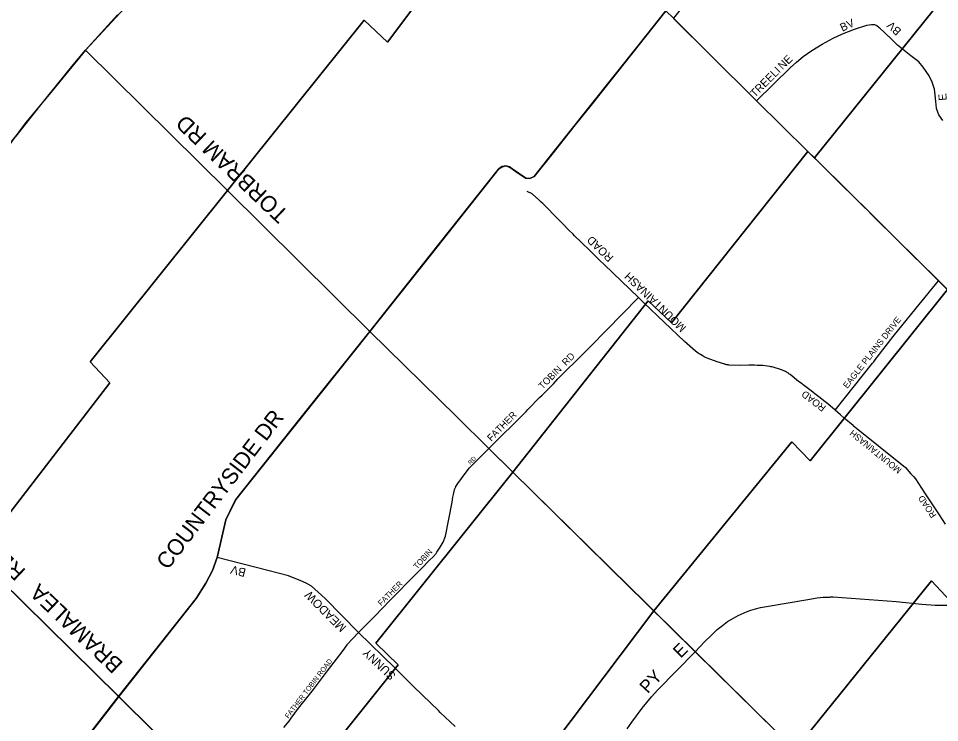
# Model space of a CAD drawing. Extents: x 589463 to 611048, y 4827729 to 4855916.
# Drawn here: x 598614 to 601490, y 4846336 to 4848534 of the extents above; entities that cross this region are included whole.
import ezdxf

# ---------------------------------------------------------------- set-up
doc = ezdxf.new("R2010")
doc.units = 0
for name, color, linetype in [('GIS_LOT_CONCESSION', 7, 'Continuous'), ('GIS_MAJOR_ARTERIAL_STREETS', 7, 'Continuous'), ('GIS_MINOR_ARTERIAL_STREETS', 7, 'Continuous'), ('GIS_MUN_BDRY', 7, 'Continuous'), ('GIS_TX_MAJOR_ARTERIAL_STREETS', 7, 'Continuous'), ('GIS_TX_MINOR_ARTERIAL_STREETS', 7, 'Continuous')]:
    doc.layers.add(name, color=color, linetype=linetype)

msp = doc.modelspace()

# ---------------------------------------------------------------- linework, layer by layer
at = {"layer": 'GIS_LOT_CONCESSION'}
for points in [[(601539.4, 4849612.8), (601157.8, 4849129.5), (601116.8, 4849083.5), (601095, 4849068.5), (601091, 4849065.3), (601063.4, 4849044), (600659.6, 4848535.3), (600773, 4848421.6), (600918.1, 4848277.3), (601079, 4848119.4), (601099.9, 4848098.7), (601534.5, 4848640.7), (601548.5, 4848630.3), (601981, 4849178.3), (601758.4, 4849398.3)], [(599747.8, 4849435.6), (599407.3, 4849065), (598823.8, 4848435.7), (599266.8, 4847997.4), (599693.8, 4848528.8), (599766.6, 4848460.3), (599845.6, 4848565.1), (599874.4, 4848576), (599874, 4848595.2), (599887.7, 4848616.5), (600097.2, 4848877.5), (600192.4, 4848996), (599979, 4849207.1)], [(601981, 4849178.3), (601548.5, 4848630.3), (601534.5, 4848640.7), (601099.9, 4848098.7), (601129.4, 4848069.5), (601183, 4848016.6), (601221.3, 4847978.7), (601230.7, 4847969.3), (601289.4, 4847911), (601353.5, 4847847.8), (601487.4, 4847715), (601514.3, 4847688.3), (601534.6, 4847668.2), (601968.1, 4848216.4), (601985.8, 4848199.7), (602415.7, 4848748.2), (602388, 4848775.5), (602268.9, 4848892.6), (602212.2, 4848949), (602197.6, 4848963.5), (602127.4, 4849033.3), (602061, 4849099.2)], [(600635.3, 4848558), (600400.7, 4848262.9), (600352.5, 4848202.3), (600283.1, 4848115), (600224.2, 4848040.9), (600210.9, 4848035.1), (600198.1, 4848035.7), (600155.7, 4848064.9), (600147.4, 4848070.6), (600136.1, 4848074.7), (600124.1, 4848071.8), (600119.4, 4848068.6), (600113.1, 4848064.2), (599900.2, 4847795.5), (599711.5, 4847557.3), (599981.6, 4847291.5), (600082.8, 4847191.9), (600158, 4847117.8), (600580.3, 4847652.9), (600652.8, 4847583.7), (601079, 4848119.4), (600918.1, 4848277.3), (600773, 4848421.6), (600659.6, 4848535.3)], [(598823.8, 4848435.7), (598710.1, 4848296.9), (598635.8, 4848208.7), (598594.9, 4848152.3), (598545.7, 4848083.7), (598518.9, 4848039.3), (598487.4, 4847980.9), (598458.9, 4847923.9), (598436.2, 4847878.7), (598342, 4847691.8), (598302.4, 4847628.1), (598265.3, 4847578.3), (598187.3, 4847479), (598037.2, 4847293.5), (598482, 4846855.2), (598899.9, 4847396.6), (598838.2, 4847462.3), (599266.8, 4847997.4)], [(601079, 4848119.4), (600652.8, 4847583.7), (600580.3, 4847652.9), (600158, 4847117.8), (600458.4, 4846822.2), (600462, 4846818.6), (600573.6, 4846708.7), (600597.8, 4846684.9), (601028.2, 4847212.6), (601086.3, 4847153.5), (601514.3, 4847688.3), (601487.4, 4847715), (601353.5, 4847847.8), (601289.4, 4847911), (601230.7, 4847969.3), (601221.3, 4847978.7), (601183, 4848016.6), (601129.4, 4848069.5), (601099.9, 4848098.7)], [(599266.8, 4847997.4), (598838.2, 4847462.3), (598899.9, 4847396.6), (598482, 4846855.2), (598927.1, 4846417.5), (599169.3, 4846723.2), (599199.6, 4846770.9), (599220.3, 4846810.4), (599234.9, 4846851.8), (599261.7, 4846969.2), (599292.8, 4847032.3), (599316.7, 4847062.4), (599498.4, 4847290.3), (599711.5, 4847557.3)], [(601514.3, 4847688.3), (601086.3, 4847153.5), (601028.2, 4847212.6), (600597.8, 4846684.9), (600727.2, 4846557.6), (600981.8, 4846305.9), (601038.2, 4846250.1), (601464.5, 4846778.7), (601523.4, 4846716.6), (601954.6, 4847254.2), (601784.1, 4847421), (601534.6, 4847668.2)], [(599711.5, 4847557.3), (599498.4, 4847290.3), (599316.7, 4847062.4), (599292.8, 4847032.3), (599261.7, 4846969.2), (599234.9, 4846851.8), (599220.3, 4846810.4), (599199.6, 4846770.9), (599169.3, 4846723.2), (598927.1, 4846417.5), (599262.3, 4846085.5), (599281.4, 4846066.5), (599369.9, 4845978.8), (599800, 4846516.5), (599730, 4846583.5), (600158, 4847117.8), (600082.8, 4847191.9), (599981.6, 4847291.5)], [(601954.6, 4847254.2), (601523.4, 4846716.6), (601464.5, 4846778.7), (601038.2, 4846250.1), (601134.4, 4846155), (601487, 4845806.5), (601904, 4846344.4), (601961.2, 4846277.9), (602383.7, 4846831.9), (602207.6, 4847006.8), (601970.4, 4847238.8)], [(600158, 4847117.8), (599730, 4846583.5), (599800, 4846516.5), (599369.9, 4845978.8), (599569.3, 4845781.3), (599694.9, 4845656.9), (599803, 4845549.8), (600236.1, 4846086), (600183.8, 4846135.1), (600597.8, 4846684.9), (600573.6, 4846708.7), (600462, 4846818.6), (600458.4, 4846822.2)], [(598482, 4846855.2), (597643.7, 4845762.8), (597730.1, 4845676.9), (598087.1, 4845326.3), (598278.7, 4845576.4), (598442.1, 4845787), (598539, 4845916), (598621.3, 4846022.4), (598927.1, 4846417.5)], [(600597.8, 4846684.9), (600183.8, 4846135.1), (600236.1, 4846086), (599803, 4845549.8), (600190, 4845166.5), (600240.5, 4845116.5), (600666.8, 4845652.2), (600608.7, 4845711), (601038.2, 4846250.1), (600981.8, 4846305.9), (600727.2, 4846557.6)], [(598927.1, 4846417.5), (598621.3, 4846022.4), (598539, 4845916), (598442.1, 4845787), (598278.7, 4845576.4), (598087.1, 4845326.3), (598284.7, 4845131.2), (598360.5, 4845057.7), (598490.3, 4844931.8), (598527.6, 4844895.4), (599369.9, 4845978.8), (599281.4, 4846066.5), (599262.3, 4846085.5)]]:
    msp.add_lwpolyline(points, close=True, dxfattribs=at)
msp.add_lwpolyline([(599845.6, 4848565.1), (599766.6, 4848460.3), (599693.8, 4848528.8), (599266.8, 4847997.4), (599711.5, 4847557.3), (599900.2, 4847795.5), (600113.1, 4848064.2), (600119.4, 4848068.6), (600124.1, 4848071.8), (600136.1, 4848074.7), (600147.4, 4848070.6), (600155.7, 4848064.9), (600198.1, 4848035.7), (600210.9, 4848035.1), (600224.2, 4848040.9), (600283.1, 4848115), (600352.5, 4848202.3), (600400.7, 4848262.9), (600635.3, 4848558)], dxfattribs=at)
at = {"layer": 'GIS_MAJOR_ARTERIAL_STREETS'}
for points in [[(598823.5, 4848435.5), (599287.7, 4848936.2), (599407, 4849064.9), (599747.5, 4849435.5)], [(600400.4, 4848262.7), (600625.7, 4848546.1), (600635, 4848557.8)], [(600917.8, 4848277.1), (600772.7, 4848421.5), (600664.8, 4848528.9), (600658.9, 4848534.7)], [(598429.9, 4847867.3), (598445.7, 4847898.5), (598461.6, 4847929.7), (598487.1, 4847980.8), (598518.6, 4848039.2), (598545.3, 4848083.5), (598560.1, 4848104.1), (598594.6, 4848152.1), (598709.7, 4848296.8), (598817.3, 4848427.9), (598823.5, 4848435.5)], [(599711.2, 4847557.2), (599266.4, 4847997.3), (598823.5, 4848435.5)], [(600155.4, 4848064.7), (600159.7, 4848061.8), (600174.6, 4848051.5), (600189.4, 4848041.3), (600197.7, 4848035.6), (600210.5, 4848035), (600223.9, 4848040.8), (600282.8, 4848114.8), (600352.2, 4848202.1), (600400.4, 4848262.7)], [(601129.1, 4848069.4), (601078.7, 4848119.2), (600917.8, 4848277.1)], [(599899.9, 4847795.4), (600112.8, 4848064.1), (600119.1, 4848068.4), (600123.8, 4848071.6), (600135.8, 4848074.5), (600147.1, 4848070.5), (600155.4, 4848064.7)], [(601289.2, 4847910.9), (601254, 4847945.8), (601230.4, 4847969.2), (601221, 4847978.5), (601182.6, 4848016.4), (601129.1, 4848069.4)], [(601353.1, 4847847.7), (601289.2, 4847910.9)], [(601487, 4847714.9), (601353.1, 4847847.7)], [(599711.2, 4847557.2), (599899.9, 4847795.4)], [(601783.8, 4847420.8), (601514, 4847688.2), (601513.9, 4847688.2), (601487, 4847714.9)], [(599498.1, 4847290.1), (599711.2, 4847557.2)], [(600082.5, 4847191.7), (599981.2, 4847291.4), (599711.2, 4847557.2)], [(598926.8, 4846417.3), (598482.1, 4846855), (598036.8, 4847293.3)], [(599234.6, 4846851.7), (599261.4, 4846969.1), (599263.3, 4846972.9), (599286.9, 4847020.9), (599292.5, 4847032.2), (599316.4, 4847062.3), (599498.1, 4847290.1)], [(600461.7, 4846818.5), (600295.8, 4846981.8), (600082.5, 4847191.7)], [(598926.8, 4846417.3), (599169, 4846723.1), (599199.3, 4846770.8), (599220, 4846810.2), (599234.6, 4846851.7)], [(600573.3, 4846708.6), (600461.7, 4846818.5)], [(601149.1, 4846728.1), (601157.2, 4846728.5), (601354.6, 4846713.6)], [(601354.6, 4846713.6), (601435, 4846706.1), (601476.1, 4846702.1), (601489.7, 4846702.2), (601512.3, 4846702.2), (601541.9, 4846705.5), (601560.2, 4846709.3), (601579.3, 4846714.1), (601600, 4846722.2), (601624.2, 4846733)], [(600726.9, 4846557.4), (600573.3, 4846708.6)], [(600930.9, 4846695.1), (600962, 4846700.9), (600998, 4846707.2), (601005, 4846708.1), (601078.7, 4846720.2), (601107.2, 4846725.3), (601116.9, 4846726.8), (601126.3, 4846727.9), (601147, 4846727.9), (601149.1, 4846728.1)], [(600726.9, 4846557.4), (600756.4, 4846588.2), (600778.8, 4846610.2), (600796, 4846627), (600811.9, 4846639.6), (600827.8, 4846651.4), (600846.1, 4846662.5), (600860.8, 4846670.8)], [(600860.8, 4846670.8), (600889.2, 4846682.9), (600901, 4846687.5), (600915.4, 4846691.5), (600930.9, 4846695.1)], [(600610.6, 4846438.4), (600726.9, 4846557.4)], [(601134.1, 4846154.8), (600981.5, 4846305.7), (600726.9, 4846557.4)], [(598621, 4846022.3), (598926.8, 4846417.3)], [(599262, 4846085.3), (598926.8, 4846417.3)], [(600515, 4846316.1), (600528.6, 4846337), (600561, 4846381.1), (600590, 4846416.5), (600610.6, 4846438.4)]]:
    msp.add_lwpolyline(points, dxfattribs=at)
at = {"layer": 'GIS_MINOR_ARTERIAL_STREETS'}
for points in [[(601023.2, 4848379.9), (601043.2, 4848397.9), (601063.5, 4848415.2), (601090.9, 4848434.2), (601123.7, 4848454), (601157.3, 4848472.3), (601187.1, 4848486.1), (601224.4, 4848500.8), (601262.7, 4848513), (601277.2, 4848515.7), (601286.8, 4848515.3), (601294.5, 4848512), (601301.6, 4848506.4), (601339.2, 4848471)], [(601023.2, 4848379.9), (601043.2, 4848397.9), (601063.5, 4848415.2), (601090.9, 4848434.2), (601123.7, 4848454), (601157.3, 4848472.3), (601187.1, 4848486.1), (601224.4, 4848500.8), (601262.7, 4848513), (601277.2, 4848515.7), (601286.8, 4848515.3), (601294.5, 4848512), (601301.6, 4848506.4), (601339.2, 4848471)], [(601400.5, 4848417.3), (601359, 4848451.2), (601339.2, 4848471)], [(601400.5, 4848417.3), (601359, 4848451.2), (601339.2, 4848471)], [(601467, 4848335.3), (601457.1, 4848354.9), (601448.3, 4848368.8), (601438.8, 4848381.9), (601424.7, 4848398.7), (601400.5, 4848417.3)], [(601467, 4848335.3), (601457.1, 4848354.9), (601448.3, 4848368.8), (601438.8, 4848381.9), (601424.7, 4848398.7), (601400.5, 4848417.3)], [(600917.8, 4848277.1), (601023.2, 4848379.9)], [(600917.8, 4848277.1), (601023.2, 4848379.9)], [(601479.1, 4848266.1), (601478.3, 4848273.6), (601476, 4848295.7), (601473.7, 4848313.2), (601467, 4848335.3)], [(601479.1, 4848266.1), (601478.3, 4848273.6), (601476, 4848295.7), (601473.7, 4848313.2), (601467, 4848335.3)], [(601500.4, 4848215.7), (601487.9, 4848233.6), (601484, 4848241.8), (601480.7, 4848253.4), (601479.1, 4848266.1)], [(601500.4, 4848215.7), (601487.9, 4848233.6), (601484, 4848241.8), (601480.7, 4848253.4), (601479.1, 4848266.1)], [(600251.1, 4847956.2), (600246, 4847961), (600238.3, 4847968.2), (600234.5, 4847971.8), (600232.7, 4847973.7), (600230.9, 4847975.7), (600217.6, 4847987.3), (600202.6, 4847994.5)], [(600251.1, 4847956.2), (600246, 4847961), (600238.3, 4847968.2), (600234.5, 4847971.8), (600232.7, 4847973.7), (600230.9, 4847975.7), (600217.6, 4847987.3), (600202.6, 4847994.5)], [(600313.2, 4847893.3), (600300.7, 4847905.8), (600251.1, 4847956.2)], [(600313.2, 4847893.3), (600300.7, 4847905.8), (600251.1, 4847956.2)], [(600370.7, 4847836.3), (600350.2, 4847856), (600345.8, 4847860.4), (600332.8, 4847873.6), (600313.2, 4847893.3)], [(600370.7, 4847836.3), (600350.2, 4847856), (600345.8, 4847860.4), (600332.8, 4847873.6), (600313.2, 4847893.3)], [(600429.6, 4847778.6), (600427.9, 4847780.2), (600422.9, 4847785), (600399, 4847808.5), (600370.7, 4847836.3)], [(600429.6, 4847778.6), (600427.9, 4847780.2), (600422.9, 4847785), (600399, 4847808.5), (600370.7, 4847836.3)], [(600550.3, 4847662.8), (600443.2, 4847766), (600429.6, 4847778.6)], [(600550.3, 4847662.8), (600443.2, 4847766), (600429.6, 4847778.6)], [(601344.8, 4847541.2), (601417, 4847629.5), (601487, 4847714.9)], [(601344.8, 4847541.2), (601417, 4847629.5), (601487, 4847714.9)], [(600399.9, 4847510.5), (600550.3, 4847662.8)], [(600399.9, 4847510.5), (600550.3, 4847662.8)], [(600693.3, 4847526.2), (600566.7, 4847647), (600550.3, 4847662.8)], [(600693.3, 4847526.2), (600566.7, 4847647), (600550.3, 4847662.8)], [(601294.4, 4847476.2), (601295.1, 4847477.2), (601344.8, 4847541.2)], [(601294.4, 4847476.2), (601295.1, 4847477.2), (601344.8, 4847541.2)], [(600347.6, 4847458.1), (600388.4, 4847498.9), (600399.9, 4847510.5)], [(600347.6, 4847458.1), (600388.4, 4847498.9), (600399.9, 4847510.5)], [(600795.7, 4847461.9), (600764.3, 4847474.1), (600759.4, 4847476.1), (600755.2, 4847478.1), (600751.6, 4847479.9), (600748.5, 4847481.7), (600743.2, 4847484.9), (600739.3, 4847487.5), (600736.4, 4847489.5), (600732.2, 4847492.7), (600728.2, 4847496.1), (600693.3, 4847526.2)], [(600795.7, 4847461.9), (600764.3, 4847474.1), (600759.4, 4847476.1), (600755.2, 4847478.1), (600751.6, 4847479.9), (600748.5, 4847481.7), (600743.2, 4847484.9), (600739.3, 4847487.5), (600736.4, 4847489.5), (600732.2, 4847492.7), (600728.2, 4847496.1), (600693.3, 4847526.2)], [(601164.3, 4847311.6), (601280.6, 4847457.7), (601284.3, 4847462.5), (601294.4, 4847476.2)], [(601164.3, 4847311.6), (601280.6, 4847457.7), (601284.3, 4847462.5), (601294.4, 4847476.2)], [(600298, 4847409.7), (600330.5, 4847441.6), (600347.6, 4847458.1)], [(600298, 4847409.7), (600330.5, 4847441.6), (600347.6, 4847458.1)], [(600867.3, 4847451.1), (600833.3, 4847452.3), (600831.5, 4847452.4), (600829.9, 4847452.6), (600828.5, 4847452.7), (600826.1, 4847453), (600824.3, 4847453.3), (600822.9, 4847453.6), (600820.9, 4847454), (600819, 4847454.6), (600795.7, 4847461.9)], [(600867.3, 4847451.1), (600833.3, 4847452.3), (600831.5, 4847452.4), (600829.9, 4847452.6), (600828.5, 4847452.7), (600826.1, 4847453), (600824.3, 4847453.3), (600822.9, 4847453.6), (600820.9, 4847454), (600819, 4847454.6), (600795.7, 4847461.9)], [(600938.5, 4847450.7), (600920.7, 4847451.3), (600911.8, 4847451.5), (600902.9, 4847451.7), (600894, 4847451.6), (600867.3, 4847451.1)], [(600938.5, 4847450.7), (600920.7, 4847451.3), (600911.8, 4847451.5), (600902.9, 4847451.7), (600894, 4847451.6), (600867.3, 4847451.1)], [(600993.6, 4847438.4), (600970.6, 4847445.3), (600966.7, 4847446.4), (600963.2, 4847447.1), (600960.1, 4847447.7), (600938.5, 4847450.7)], [(600993.6, 4847438.4), (600970.6, 4847445.3), (600966.7, 4847446.4), (600963.2, 4847447.1), (600960.1, 4847447.7), (600938.5, 4847450.7)], [(601049.5, 4847401.3), (601023, 4847422.5), (601021.1, 4847424), (601019.4, 4847425.3), (601017.9, 4847426.4), (601015.2, 4847428.3), (601013.2, 4847429.6), (601011.6, 4847430.5), (601009.2, 4847431.8), (601007.9, 4847432.4), (601006.7, 4847432.9), (600993.6, 4847438.4)], [(601049.5, 4847401.3), (601023, 4847422.5), (601021.1, 4847424), (601019.4, 4847425.3), (601017.9, 4847426.4), (601015.2, 4847428.3), (601013.2, 4847429.6), (601011.6, 4847430.5), (601009.2, 4847431.8), (601007.9, 4847432.4), (601006.7, 4847432.9), (600993.6, 4847438.4)], [(600249.2, 4847358), (600279.7, 4847388.8), (600284.5, 4847393.7), (600298, 4847409.7)], [(600249.2, 4847358), (600279.7, 4847388.8), (600284.5, 4847393.7), (600298, 4847409.7)], [(601105.1, 4847358.9), (601084.6, 4847375), (601064.1, 4847390.9), (601060.5, 4847393.6), (601049.5, 4847401.3)], [(601105.1, 4847358.9), (601084.6, 4847375), (601064.1, 4847390.9), (601060.5, 4847393.6), (601049.5, 4847401.3)], [(600198.8, 4847307.2), (600204.3, 4847313.1), (600218.5, 4847328), (600228.4, 4847338.3), (600238.6, 4847348.4), (600241.2, 4847350.9), (600249.2, 4847358)], [(600198.8, 4847307.2), (600204.3, 4847313.1), (600218.5, 4847328), (600228.4, 4847338.3), (600238.6, 4847348.4), (600241.2, 4847350.9), (600249.2, 4847358)], [(601164.3, 4847311.6), (601140.6, 4847330.8), (601128.8, 4847340.3), (601116.8, 4847349.8), (601105.1, 4847358.9)], [(601164.3, 4847311.6), (601140.6, 4847330.8), (601128.8, 4847340.3), (601116.8, 4847349.8), (601105.1, 4847358.9)], [(600082.5, 4847191.7), (600198.8, 4847307.2)], [(600082.5, 4847191.7), (600198.8, 4847307.2)], [(601220.4, 4847263.5), (601192.1, 4847286.4), (601180.2, 4847296.5), (601164.3, 4847311.6)], [(601220.4, 4847263.5), (601192.1, 4847286.4), (601180.2, 4847296.5), (601164.3, 4847311.6)], [(601220.4, 4847263.5), (601384, 4847132.9)], [(601220.4, 4847263.5), (601384, 4847132.9)], [(600009.1, 4847114), (600022.4, 4847131.5), (600082.5, 4847191.7)], [(600009.1, 4847114), (600022.4, 4847131.5), (600082.5, 4847191.7)], [(601384, 4847132.9), (601400.5, 4847112.6), (601408.2, 4847103.8), (601414.4, 4847097.4), (601443.1, 4847053.8), (601488.3, 4846985.1), (601507.7, 4846955.5)], [(601384, 4847132.9), (601400.5, 4847112.6), (601408.2, 4847103.8), (601414.4, 4847097.4), (601443.1, 4847053.8), (601488.3, 4846985.1), (601507.7, 4846955.5)], [(599930.7, 4846883.5), (599939.8, 4846899.8), (599946.9, 4846917.5), (599968.1, 4847023.7), (599970.5, 4847039.4), (599971.3, 4847044.1), (599972, 4847047.6), (599973.1, 4847052.8), (599974.3, 4847058), (599974.8, 4847060), (599975.3, 4847061.8), (599975.8, 4847063.4), (599976.7, 4847066.1), (599977.5, 4847068.2), (599978.2, 4847069.6), (599979.2, 4847071.8), (599979.8, 4847072.9), (599986.2, 4847082), (600009.1, 4847114)], [(599930.7, 4846883.5), (599939.8, 4846899.8), (599946.9, 4846917.5), (599968.1, 4847023.7), (599970.5, 4847039.4), (599971.3, 4847044.1), (599972, 4847047.6), (599973.1, 4847052.8), (599974.3, 4847058), (599974.8, 4847060), (599975.3, 4847061.8), (599975.8, 4847063.4), (599976.7, 4847066.1), (599977.5, 4847068.2), (599978.2, 4847069.6), (599979.2, 4847071.8), (599979.8, 4847072.9), (599986.2, 4847082), (600009.1, 4847114)], [(599856.1, 4846800.6), (599867.3, 4846811.8), (599874.3, 4846818.9), (599895.1, 4846840.5), (599910.8, 4846856), (599912.5, 4846857.8), (599913.8, 4846859.3), (599916.2, 4846862.1), (599917.9, 4846864.3), (599920.3, 4846867.7), (599922.6, 4846871.1), (599930.7, 4846883.5)], [(599856.1, 4846800.6), (599867.3, 4846811.8), (599874.3, 4846818.9), (599895.1, 4846840.5), (599910.8, 4846856), (599912.5, 4846857.8), (599913.8, 4846859.3), (599916.2, 4846862.1), (599917.9, 4846864.3), (599920.3, 4846867.7), (599922.6, 4846871.1), (599930.7, 4846883.5)], [(599392.3, 4846810.6), (599234.6, 4846851.7)], [(599392.3, 4846810.6), (599234.6, 4846851.7)], [(599456.7, 4846794.4), (599392.3, 4846810.6)], [(599456.7, 4846794.4), (599392.3, 4846810.6)], [(599675.9, 4846617.5), (599571.7, 4846723.5), (599549.6, 4846743.6), (599528.6, 4846761.4), (599512.4, 4846771.2), (599496.2, 4846778.7), (599456.7, 4846794.4)], [(599675.9, 4846617.5), (599571.7, 4846723.5), (599549.6, 4846743.6), (599528.6, 4846761.4), (599512.4, 4846771.2), (599496.2, 4846778.7), (599456.7, 4846794.4)], [(599773.5, 4846717.5), (599856.1, 4846800.6)], [(599773.5, 4846717.5), (599856.1, 4846800.6)], [(599726.7, 4846668), (599773.5, 4846717.5)], [(599726.7, 4846668), (599773.5, 4846717.5)], [(599675.9, 4846617.5), (599726.7, 4846668)], [(599675.9, 4846617.5), (599726.7, 4846668)], [(599675.9, 4846617.5), (599639.8, 4846578.6), (599626.6, 4846561.4)], [(599675.9, 4846617.5), (599639.8, 4846578.6), (599626.6, 4846561.4)], [(599822.3, 4846473.7), (599789, 4846506.5), (599675.9, 4846617.5)], [(599822.3, 4846473.7), (599789, 4846506.5), (599675.9, 4846617.5)], [(599626.6, 4846561.4), (599578.3, 4846498)], [(599626.6, 4846561.4), (599578.3, 4846498)], [(599578.3, 4846498), (599533.9, 4846439.8)], [(599578.3, 4846498), (599533.9, 4846439.8)], [(599875.2, 4846421.8), (599846.6, 4846449.8), (599831.2, 4846465), (599822.3, 4846473.7)], [(599875.2, 4846421.8), (599846.6, 4846449.8), (599831.2, 4846465), (599822.3, 4846473.7)], [(599533.9, 4846439.8), (599521.7, 4846423.5), (599487.8, 4846380.6)], [(599533.9, 4846439.8), (599521.7, 4846423.5), (599487.8, 4846380.6)], [(599925, 4846373.6), (599875.2, 4846421.8)], [(599925, 4846373.6), (599875.2, 4846421.8)], [(599487.8, 4846380.6), (599464.6, 4846349.3), (599457.9, 4846340.9), (599442.1, 4846321.1)], [(599487.8, 4846380.6), (599464.6, 4846349.3), (599457.9, 4846340.9), (599442.1, 4846321.1)], [(599977.9, 4846323.6), (599931, 4846367.8), (599925, 4846373.6)], [(599977.9, 4846323.6), (599931, 4846367.8), (599925, 4846373.6)]]:
    msp.add_lwpolyline(points, dxfattribs=at)
at = {"layer": 'GIS_MUN_BDRY'}
for p, q in [((598923.3, 4848545.9), (598823.7, 4848434.9)), ((598785.3, 4848389.5), (598823.7, 4848434.9)), ((598681.3, 4848260.9), (598785.3, 4848389.5)), ((598607, 4848166.9), (598681.3, 4848260.9))]:
    msp.add_line(p, q, dxfattribs=at)

# ---------------------------------------------------------------- texts
at = {"layer": 'GIS_TX_MAJOR_ARTERIAL_STREETS'}
for s, height, rotation, p in [('TORBRAM RD', 50, 136.4443, (599460.8, 4847927.7)), ('COUNTRYSIDE DR', 49.998, 52.6215, (599080.2, 4846810.2)), ('BRAMALEA   RD', 49.992, 136.4442, (598943.8, 4846521.8)), ('E', 40, 45.437, (600682, 4846535)), ('PY', 40, 47.2763, (600578.7, 4846424.7))]:
    msp.add_text(s, height=height, rotation=rotation, dxfattribs=at).set_placement(p)
at = {"layer": 'GIS_TX_MINOR_ARTERIAL_STREETS'}
for s, height, rotation, p in [('BV', 25, 24.6383, (601186.1, 4848492.9)), ('BV', 25, 137.6721, (601372.4, 4848497.5)), ('NE', 25, 44.5441, (601000, 4848372.7)), ('TREELI', 25, 45.0335, (600913.4, 4848285.8)), ('E', 25, 95.5099, (601512.7, 4848278.9)), ('MOUNTAINASH       ROAD', 25.289, 135.9509, (600700.9, 4847570.4)), ('EAGLE PLAINS DRIVE', 19.549, 51.901, (601202, 4847377.5)), ('FATHER              TOBIN  RD', 21.584, 45.3209, (600090.3, 4847212.7)), ('ROAD', 21.99, 142.5424, (601137, 4847322.6)), ('MOUNTAINASH', 19.992, 140.876, (601373, 4847126.9)), ('RD', 13.61, 46.1112, (600025.5, 4847140)), ('ROAD', 19.99, 124.0267, (601481.3, 4846983.6)), ('TOBIN', 18, 47.8057, (599858.4, 4846813.5)), ('BV', 26.44, 166.044, (599326.2, 4846815.8)), ('FATHER', 18, 44.9991, (599747.1, 4846699.1)), ('MEADOW', 26.44, 135.206, (599639.6, 4846634.7)), ('SUNNY', 26.44, 136.4867, (599794.3, 4846484.7)), ('FATHER TOBIN ROAD', 15.666, 52.4755, (599456.8, 4846347.7))]:
    msp.add_text(s, height=height, rotation=rotation, dxfattribs=at).set_placement(p)

doc.saveas('drawing.dxf')
